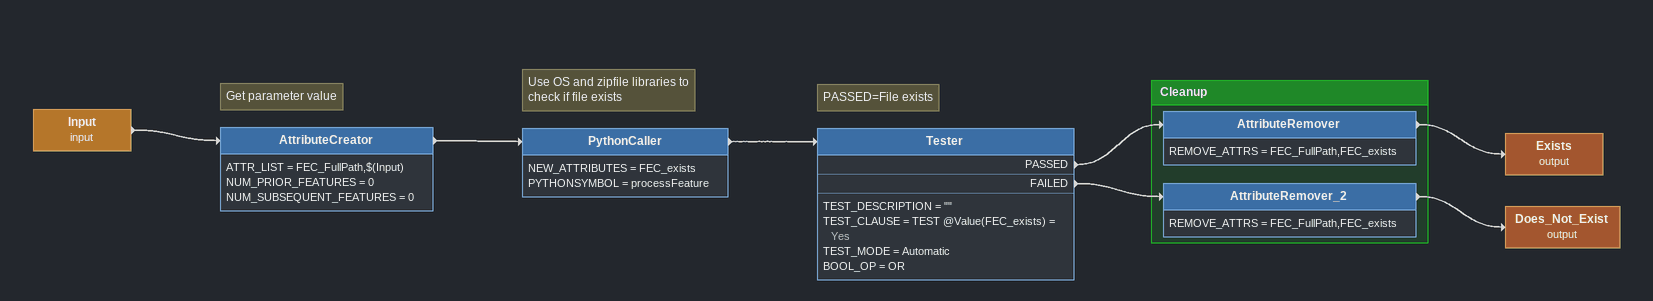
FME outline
Input (input)
    -> AttributeCreator
Note: Get parameter value
AttributeCreator
    ATTR_LIST = FEC_FullPath,$(Input)
    NUM_PRIOR_FEATURES = 0
    NUM_SUBSEQUENT_FEATURES = 0
    -> PythonCaller
Note: Use OS and zipfile libraries to / check if file exists
PythonCaller
    NEW_ATTRIBUTES = FEC_exists
    PYTHONSYMBOL = processFeature
    -> Tester
Note: PASSED=File exists
Tester
    TEST_DESCRIPTION = ""
    TEST_CLAUSE = TEST @Value(FEC_exists) = Yes
    TEST_MODE = Automatic
    BOOL_OP = OR
    PASSED -> AttributeRemover
    FAILED -> AttributeRemover_2
Exists (output)
Does_Not_Exist (output)

Bookmark: Cleanup
AttributeRemover
    REMOVE_ATTRS = FEC_FullPath,FEC_exists
    -> Exists (output)
AttributeRemover_2
    REMOVE_ATTRS = FEC_FullPath,FEC_exists
    -> Does_Not_Exist (output)
